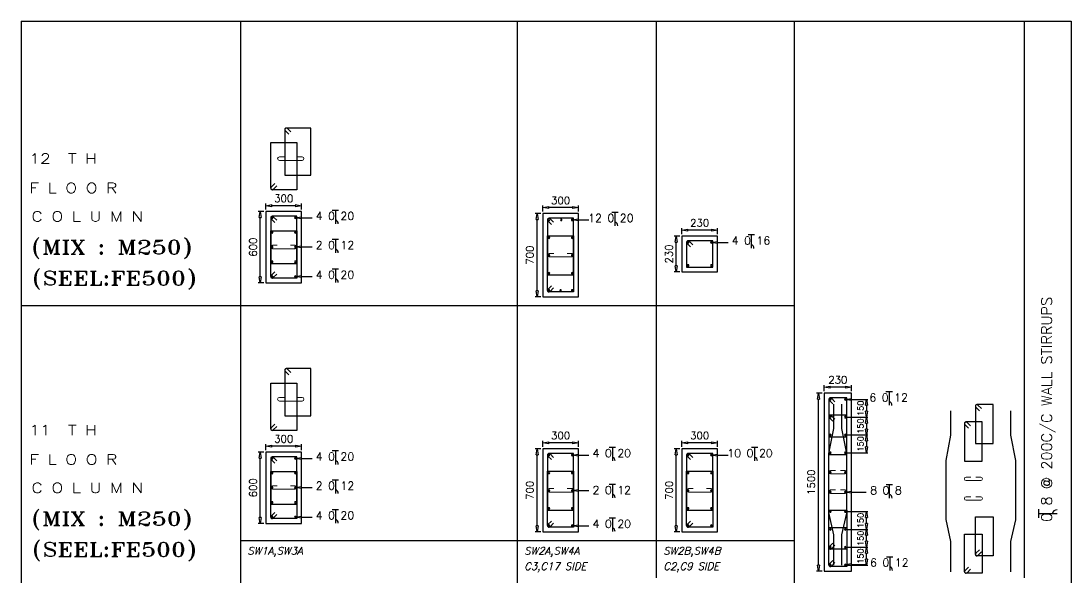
# Model space of a CAD drawing. Header units: millimetres. Extents: x 331487 to 517269, y 198509 to 399936.
# Drawn here: x 380148 to 397853, y 255444 to 264824 of the extents above; entities that cross this region are included whole.
import ezdxf

# ---------------------------------------------------------------- set-up
doc = ezdxf.new("R2010")
doc.units = ezdxf.units.MM
doc.header["$MEASUREMENT"] = 0
doc.layers.add('BEAM', color=1, linetype='Continuous', lineweight=5)
for name, color, linetype in [('COLUMN', 6, 'Continuous'), ('FOOTING', 5, 'Continuous'), ('FOOTING-SCH', 3, 'Continuous')]:
    doc.layers.add(name, color=color, linetype=linetype)
doc.styles.add('ITALICC', font='italicc', dxfattribs={"height": 0.3})
doc.styles.add('RO', font='romans.shx', dxfattribs={"height": 125})
doc.styles.add('ROMANS', font='romans.shx')
doc.styles.add('ROMANT', font='ROMANT.shx')

# ---------------------------------------------------------------- blocks, each defined once
blk = doc.blocks.new('_ClosedBlank')
at = {"color": 0, "linetype": 'ByBlock', "lineweight": -2}
for p, q in [((-1, 0.17), (0, 0)), ((-1, 0.17), (-1, -0.17)), ((0, 0), (-1, -0.17))]:
    blk.add_line(p, q, dxfattribs=at)

msp = doc.modelspace()

# ---------------------------------------------------------------- linework, layer by layer
at = {"color": 8, "linetype": 'Continuous'}
for p, q in [((380148, 264824), (397853, 264824)), ((380148, 260035), (388516, 260035)), ((388516, 260035), (393184, 260035)), ((383848, 256074), (393184, 256074))]:
    msp.add_line(p, q, dxfattribs=at)
at = {"color": 1, "linetype": 'Continuous'}
for p, q in [((385397, 261640), (385504, 261640)), ((385450, 261640), (385450, 261410)), ((390109, 261606), (390217, 261606)), ((390163, 261606), (390163, 261376)), ((385397, 261150), (385504, 261150)), ((385450, 261150), (385450, 260920)), ((392408, 261226), (392515, 261226)), ((392461, 261226), (392461, 260996)), ((385397, 260650), (385504, 260650)), ((385450, 260650), (385450, 260420)), ((394733, 258582), (394841, 258582)), ((394787, 258582), (394787, 258352)), ((390065, 257645), (390172, 257645)), ((390119, 257645), (390119, 257415)), ((392464, 257645), (392572, 257645)), ((392518, 257645), (392518, 257415)), ((385397, 257588), (385504, 257588)), ((385450, 257588), (385450, 257357)), ((385397, 257098), (385504, 257098)), ((385450, 257098), (385450, 256867)), ((390065, 257023), (390172, 257023)), ((390119, 257023), (390119, 256793)), ((394736, 257019), (394843, 257019)), ((394789, 257019), (394789, 256788)), ((385397, 256598), (385504, 256598)), ((385450, 256598), (385450, 256367)), ((397313, 256459), (397313, 256600)), ((390065, 256455), (390172, 256455)), ((390119, 256455), (390119, 256225)), ((397313, 256529), (397618, 256529)), ((394742, 255802), (394849, 255802)), ((394796, 255802), (394796, 255572))]:
    msp.add_line(p, q, dxfattribs=at)
for centre, radius, start, end in [((385435, 261414), 61.2, 355.5803, 75.6804), ((390148, 261380), 61.2, 355.5803, 75.6804), ((385435, 260924), 61.2, 355.5803, 75.6804), ((392446, 261000), 61.2, 355.5803, 75.6804), ((385435, 260424), 61.2, 355.5803, 75.6804), ((394772, 258356), 61.2, 355.5803, 75.6804), ((390104, 257419), 61.2, 355.5803, 75.6804), ((392503, 257419), 61.2, 355.5803, 75.6804), ((385435, 257362), 61.2, 355.5803, 75.6804), ((385435, 256872), 61.2, 355.5803, 75.6804), ((390104, 256797), 61.2, 355.5803, 75.6804), ((394774, 256793), 61.2, 355.5803, 75.6804), ((397612, 256509), 80.7, 85.5803, 165.6804), ((385435, 256372), 61.2, 355.5803, 75.6804), ((390104, 256229), 61.2, 355.5803, 75.6804), ((394780, 255576), 61.2, 355.5803, 75.6804)]:
    msp.add_arc(centre, radius, start, end, dxfattribs=at)
at = {"layer": 'BEAM', "ltscale": 0.05}
for p, q in [((384504, 262536), (384584, 262536)), ((384504, 262476), (384888, 262476)), ((384888, 262536), (384808, 262536)), ((384387, 261049), (384467, 261049)), ((384387, 260989), (384770, 260989)), ((384770, 261049), (384690, 261049)), ((389055, 260910), (389135, 260910)), ((389055, 260850), (389439, 260850)), ((389439, 260910), (389359, 260910)), ((384504, 258484), (384584, 258484)), ((384504, 258424), (384888, 258424)), ((384888, 258484), (384808, 258484)), ((393800, 257256), (393880, 257256)), ((394044, 257256), (393964, 257256)), ((393800, 257196), (394044, 257196)), ((396086, 257143), (396166, 257143)), ((396086, 257083), (396330, 257083)), ((396330, 257143), (396250, 257143)), ((384387, 256997), (384467, 256997)), ((384387, 256937), (384770, 256937)), ((384770, 256997), (384690, 256997)), ((389055, 256949), (389135, 256949)), ((389439, 256949), (389359, 256949)), ((391401, 256949), (391481, 256949)), ((391785, 256949), (391705, 256949)), ((393800, 256926), (393880, 256926)), ((394044, 256926), (393964, 256926)), ((389055, 256889), (389439, 256889)), ((391401, 256889), (391785, 256889)), ((393800, 256866), (394044, 256866)), ((396086, 256813), (396166, 256813)), ((396086, 256753), (396330, 256753)), ((396330, 256813), (396250, 256813))]:
    msp.add_line(p, q, dxfattribs=at)
for centre, start, end in [((384504, 262506), 90, 270), ((384888, 262506), 270, 90), ((384387, 261019), 90, 270), ((384770, 261019), 270, 90), ((389055, 260880), 90, 270), ((389439, 260880), 270, 90), ((384504, 258454), 90, 270), ((384888, 258454), 270, 90), ((393800, 257226), 90, 270), ((394044, 257226), 270, 90), ((396086, 257113), 90, 270), ((396330, 257113), 270, 90), ((384387, 256967), 90, 270), ((384770, 256967), 270, 90), ((389055, 256919), 90, 270), ((389439, 256919), 270, 90), ((391401, 256919), 90, 270), ((391785, 256919), 270, 90), ((393800, 256896), 90, 270), ((394044, 256896), 270, 90), ((396086, 256783), 90, 270), ((396330, 256783), 270, 90)]:
    msp.add_arc(centre, 30, start, end, dxfattribs=at)
at = {"layer": 'COLUMN', "color": 3}
for p, q in [((384596, 262997), (384596, 262227)), ((384603, 262979), (384663, 262919)), ((385036, 263022), (384621, 263022)), ((384698, 262955), (384639, 263015)), ((385036, 262227), (385036, 263022)), ((384358, 262007), (384358, 262777)), ((384358, 262777), (384798, 262777)), ((384798, 262777), (384798, 261982)), ((384596, 262227), (385036, 262227)), ((384365, 262025), (384425, 262085)), ((384460, 262049), (384400, 261989)), ((384798, 261982), (384383, 261982)), ((384358, 261510), (384358, 260740)), ((384798, 261535), (384383, 261535)), ((384460, 261468), (384400, 261528)), ((384798, 260740), (384798, 261535)), ((384365, 261492), (384425, 261432)), ((389026, 261476), (389026, 260549)), ((389033, 261459), (389093, 261399)), ((389466, 261501), (389051, 261501)), ((389128, 261434), (389069, 261494)), ((389466, 260549), (389466, 261501)), ((384358, 260520), (384358, 261290)), ((384358, 261290), (384798, 261290)), ((384798, 261290), (384798, 260495)), ((389026, 260286), (389026, 261204)), ((389026, 261204), (389466, 261204)), ((389466, 261204), (389466, 260261)), ((391372, 261096), (391372, 260681)), ((391379, 261079), (391439, 261019)), ((391812, 261121), (391397, 261121)), ((391474, 261054), (391414, 261114)), ((391812, 260681), (391812, 261121)), ((384358, 260740), (384798, 260740)), ((391372, 260681), (391812, 260681)), ((384365, 260538), (384425, 260598)), ((384798, 260495), (384383, 260495)), ((384460, 260562), (384400, 260502)), ((389026, 260549), (389466, 260549)), ((389033, 260304), (389093, 260364)), ((389128, 260328), (389069, 260269)), ((389466, 260261), (389051, 260261)), ((384596, 258945), (384596, 258175)), ((384603, 258927), (384663, 258867)), ((385036, 258970), (384621, 258970)), ((384698, 258903), (384639, 258963)), ((385036, 258175), (385036, 258970)), ((384358, 257955), (384358, 258725)), ((384358, 258725), (384798, 258725)), ((384798, 258725), (384798, 257930)), ((393771, 258452), (393771, 257822)), ((393778, 258434), (393838, 258374)), ((394071, 258477), (393796, 258477)), ((393873, 258410), (393813, 258470)), ((393852, 257964), (393852, 258371)), ((393990, 257964), (393990, 258371)), ((394071, 257822), (394071, 258477)), ((396240, 258339), (396240, 257709)), ((396248, 258321), (396308, 258261)), ((396540, 258364), (396265, 258364)), ((396343, 258297), (396283, 258356)), ((396540, 257709), (396540, 258364)), ((384596, 258175), (385036, 258175)), ((393771, 258160), (393771, 257526)), ((393778, 258142), (393838, 258082)), ((394071, 258185), (393796, 258185)), ((393873, 258118), (393813, 258177)), ((394071, 257526), (394071, 258185)), ((395829, 257851), (395829, 258258)), ((396840, 257851), (396840, 258258)), ((384365, 257973), (384425, 258033)), ((384460, 257997), (384400, 257937)), ((393771, 257538), (393852, 257964)), ((394071, 257538), (393990, 257964)), ((396057, 258046), (396057, 257412)), ((396064, 258029), (396124, 257969)), ((396357, 258071), (396082, 258071)), ((396159, 258004), (396100, 258064)), ((396357, 257412), (396357, 258071)), ((384798, 257930), (384383, 257930)), ((393771, 257822), (394071, 257822)), ((395748, 257425), (395829, 257851)), ((396921, 257425), (396840, 257851)), ((396240, 257709), (396540, 257709)), ((384358, 257458), (384358, 256688)), ((384365, 257440), (384425, 257380)), ((384798, 257483), (384383, 257483)), ((384460, 257416), (384400, 257476)), ((384798, 256688), (384798, 257483)), ((389026, 257515), (389026, 256588)), ((389033, 257497), (389093, 257437)), ((389466, 257540), (389051, 257540)), ((389128, 257473), (389069, 257533)), ((389466, 256588), (389466, 257540)), ((391372, 257515), (391372, 256588)), ((391379, 257497), (391439, 257437)), ((391812, 257540), (391397, 257540)), ((391474, 257473), (391415, 257533)), ((391812, 256588), (391812, 257540)), ((393771, 256544), (393771, 257538)), ((393771, 257526), (394071, 257526)), ((394071, 256538), (394071, 257538)), ((395748, 256431), (395748, 257425)), ((396057, 257412), (396357, 257412)), ((396921, 256425), (396921, 257425)), ((384358, 256468), (384358, 257238)), ((384358, 257238), (384798, 257238)), ((384798, 257238), (384798, 256443)), ((389026, 256325), (389026, 257243)), ((389026, 257243), (389466, 257243)), ((389466, 257243), (389466, 256300)), ((391372, 256325), (391372, 257243)), ((391372, 257243), (391812, 257243)), ((391812, 257243), (391812, 256300)), ((384358, 256688), (384798, 256688)), ((384365, 256486), (384425, 256546)), ((389026, 256588), (389466, 256588)), ((391372, 256588), (391812, 256588)), ((393771, 255955), (393771, 256588)), ((393771, 256588), (394071, 256588)), ((394071, 256588), (394071, 255930)), ((384798, 256443), (384383, 256443)), ((384460, 256510), (384400, 256450)), ((389033, 256343), (389093, 256403)), ((391379, 256343), (391439, 256403)), ((393852, 256170), (393771, 256544)), ((393990, 256170), (394071, 256538)), ((395829, 256057), (395748, 256431)), ((396240, 255841), (396240, 256474)), ((396240, 256474), (396540, 256474)), ((396540, 256474), (396540, 255816)), ((396840, 256057), (396921, 256425)), ((389466, 256300), (389051, 256300)), ((389128, 256367), (389069, 256307)), ((391812, 256300), (391397, 256300)), ((391474, 256367), (391415, 256307)), ((393771, 255662), (393771, 256294)), ((393771, 256294), (394071, 256294)), ((394071, 256294), (394071, 255637)), ((393778, 255972), (393838, 256032)), ((393852, 255661), (393852, 256170)), ((393990, 255661), (393990, 256170)), ((395829, 255548), (395829, 256057)), ((396057, 255549), (396057, 256181)), ((396057, 256181), (396357, 256181)), ((396357, 256181), (396357, 255524)), ((396840, 255548), (396840, 256057)), ((394071, 255930), (393796, 255930)), ((393873, 255997), (393813, 255937)), ((396248, 255859), (396308, 255919)), ((396343, 255883), (396283, 255824)), ((393778, 255680), (393838, 255740)), ((393873, 255704), (393813, 255644)), ((396540, 255816), (396265, 255816)), ((394071, 255637), (393796, 255637)), ((396064, 255566), (396124, 255626)), ((396357, 255524), (396082, 255524)), ((396159, 255591), (396100, 255531))]:
    msp.add_line(p, q, dxfattribs=at)
at = {"layer": 'COLUMN'}
for p, q in [((384878, 261615), (384278, 261615)), ((384278, 261615), (384278, 260415)), ((384878, 260415), (384878, 261615)), ((389546, 261581), (388946, 261581)), ((388946, 261581), (388946, 260181)), ((389546, 260181), (389546, 261581)), ((391892, 261201), (391292, 261201)), ((391292, 261201), (391292, 260601)), ((391892, 260601), (391892, 261201)), ((391292, 260601), (391892, 260601)), ((384278, 260415), (384878, 260415)), ((388946, 260181), (389546, 260181)), ((394151, 258557), (393691, 258557)), ((393691, 258557), (393691, 255557)), ((394151, 255557), (394151, 258557)), ((389546, 257620), (388946, 257620)), ((388946, 257620), (388946, 256220)), ((389546, 256220), (389546, 257620)), ((391892, 257620), (391292, 257620)), ((391292, 257620), (391292, 256220)), ((391892, 256220), (391892, 257620)), ((384878, 257563), (384278, 257563)), ((384278, 257563), (384278, 256363)), ((384878, 256363), (384878, 257563)), ((384278, 256363), (384878, 256363)), ((388946, 256220), (389546, 256220)), ((391292, 256220), (391892, 256220)), ((393691, 255557), (394151, 255557))]:
    msp.add_line(p, q, dxfattribs=at)
at = {"layer": 'COLUMN', "color": 4}
for points in [[(384878, 261509), (385057, 261509)], [(389547, 261475), (389725, 261475)], [(384878, 261019), (385057, 261019)], [(391892, 261095), (392071, 261095)], [(384878, 260519), (385057, 260519)], [(394151, 258451), (394396, 258451)], [(384878, 257457), (385057, 257457)], [(389547, 257514), (389725, 257514)], [(391893, 257514), (392071, 257514)], [(384878, 256967), (385057, 256967)], [(389547, 256915), (389725, 256915)], [(394151, 256888), (394396, 256888)], [(384878, 256467), (385057, 256467)], [(389547, 256324), (389725, 256324)], [(394151, 255671), (394406, 255671)]]:
    msp.add_lwpolyline(points, dxfattribs=at)
at = {"layer": 'COLUMN', "color": 3}
for centre, start, end in [((384621, 262997), 45, 180), ((384621, 262997), 90, 225), ((384383, 262007), 135, 270), ((384383, 262007), 180, 315), ((384383, 261510), 45, 180), ((384383, 261510), 90, 225), ((389051, 261476), 45, 180), ((389051, 261476), 90, 225), ((391397, 261096), 45, 180), ((391397, 261096), 90, 225), ((384383, 260520), 135, 270), ((384383, 260520), 180, 315), ((389051, 260286), 135, 270), ((389051, 260286), 180, 315), ((384621, 258945), 45, 180), ((384621, 258945), 90, 225), ((393796, 258452), 45, 180), ((393796, 258452), 90, 225), ((396265, 258339), 45, 180), ((396265, 258339), 90, 225), ((393796, 258160), 45, 180), ((393796, 258160), 90, 225), ((384383, 257955), 135, 270), ((396082, 258046), 45, 180), ((396082, 258046), 90, 225), ((384383, 257955), 180, 315), ((384383, 257458), 45, 180), ((384383, 257458), 90, 225), ((389051, 257515), 45, 180), ((389051, 257515), 90, 225), ((391397, 257515), 45, 180), ((391397, 257515), 90, 225), ((384383, 256468), 135, 270), ((384383, 256468), 180, 315), ((389051, 256325), 135, 270), ((389051, 256325), 180, 315), ((391397, 256325), 135, 270), ((391397, 256325), 180, 315), ((393796, 255955), 135, 270), ((393796, 255955), 180, 315), ((396265, 255841), 135, 270), ((396265, 255841), 180, 315), ((393796, 255662), 135, 270), ((393796, 255662), 180, 315), ((396082, 255549), 135, 270), ((396082, 255549), 180, 315)]:
    msp.add_arc(centre, 25, start, end, dxfattribs=at)
at = {"layer": 'COLUMN', "color": 7}
for centre, start, end in [((384383, 261510), 0, 180), ((384383, 261510), 180, 0), ((384773, 261510), 0, 180), ((384773, 261510), 180, 0), ((389051, 261476), 0, 180), ((389051, 261476), 180, 0), ((389257, 261476), 0, 180), ((389257, 261476), 180, 0), ((389441, 261476), 0, 180), ((389441, 261476), 180, 0), ((384383, 261263), 0, 180), ((384383, 261263), 180, 0), ((384773, 261263), 0, 180), ((384773, 261263), 180, 0), ((389051, 261176), 0, 180), ((389051, 261176), 180, 0), ((389441, 261176), 0, 180), ((389441, 261176), 180, 0), ((384383, 261015), 0, 180), ((384383, 261015), 180, 0), ((384773, 261015), 0, 180), ((384773, 261015), 180, 0), ((391397, 261096), 0, 180), ((391397, 261096), 180, 0), ((391787, 261096), 0, 180), ((391787, 261096), 180, 0), ((389051, 260876), 0, 180), ((389051, 260876), 180, 0), ((389441, 260876), 0, 180), ((389441, 260876), 180, 0), ((384383, 260768), 0, 180), ((384383, 260768), 180, 0), ((384773, 260768), 0, 180), ((384773, 260768), 180, 0), ((391397, 260706), 0, 180), ((391397, 260706), 180, 0), ((391787, 260706), 0, 180), ((391787, 260706), 180, 0), ((384383, 260520), 0, 180), ((384383, 260520), 180, 0), ((384773, 260520), 0, 180), ((384773, 260520), 180, 0), ((389051, 260576), 0, 180), ((389051, 260576), 180, 0), ((389441, 260576), 0, 180), ((389441, 260576), 180, 0), ((389051, 260286), 0, 180), ((389051, 260286), 180, 0), ((389246, 260286), 0, 180), ((389246, 260286), 180, 0), ((389441, 260286), 0, 180), ((389441, 260286), 180, 0), ((393796, 258452), 0, 180), ((393796, 258452), 180, 0), ((394046, 258452), 0, 180), ((394046, 258452), 180, 0), ((393796, 258152), 0, 180), ((393796, 258152), 180, 0), ((394046, 258152), 0, 180), ((394046, 258152), 180, 0), ((393796, 257852), 0, 180), ((393796, 257852), 180, 0), ((394046, 257852), 0, 180), ((394046, 257852), 180, 0), ((384383, 257458), 0, 180), ((384383, 257458), 180, 0), ((384773, 257458), 0, 180), ((384773, 257458), 180, 0), ((389051, 257515), 0, 180), ((389051, 257515), 180, 0), ((389441, 257515), 0, 180), ((389441, 257515), 180, 0), ((391397, 257515), 0, 180), ((391397, 257515), 180, 0), ((391787, 257515), 0, 180), ((391787, 257515), 180, 0), ((393796, 257552), 0, 180), ((393796, 257552), 180, 0), ((394046, 257552), 0, 180), ((394046, 257552), 180, 0), ((384383, 257210), 0, 180), ((384383, 257210), 180, 0), ((384773, 257210), 0, 180), ((384773, 257210), 180, 0), ((389051, 257215), 0, 180), ((389051, 257215), 180, 0), ((389441, 257215), 0, 180), ((389441, 257215), 180, 0), ((391397, 257215), 0, 180), ((391397, 257215), 180, 0), ((391787, 257215), 0, 180), ((391787, 257215), 180, 0), ((393796, 257222), 0, 180), ((393796, 257222), 180, 0), ((394046, 257222), 0, 180), ((394046, 257222), 180, 0), ((384383, 256963), 0, 180), ((384383, 256963), 180, 0), ((384773, 256963), 0, 180), ((384773, 256963), 180, 0), ((389051, 256915), 0, 180), ((389051, 256915), 180, 0), ((389441, 256915), 0, 180), ((389441, 256915), 180, 0), ((391397, 256915), 0, 180), ((391397, 256915), 180, 0), ((391787, 256915), 0, 180), ((391787, 256915), 180, 0), ((393796, 256892), 0, 180), ((394046, 256892), 0, 180), ((384383, 256715), 0, 180), ((384773, 256715), 0, 180), ((393796, 256892), 180, 0), ((394046, 256892), 180, 0), ((384383, 256715), 180, 0), ((384773, 256715), 180, 0), ((389051, 256615), 0, 180), ((389051, 256615), 180, 0), ((389441, 256615), 0, 180), ((389441, 256615), 180, 0), ((391397, 256615), 0, 180), ((391397, 256615), 180, 0), ((391787, 256615), 0, 180), ((391787, 256615), 180, 0), ((393796, 256562), 0, 180), ((393796, 256562), 180, 0), ((394046, 256562), 0, 180), ((394046, 256562), 180, 0), ((384383, 256468), 0, 180), ((384383, 256468), 180, 0), ((384773, 256468), 0, 180), ((384773, 256468), 180, 0), ((389051, 256325), 0, 180), ((389051, 256325), 180, 0), ((389441, 256325), 0, 180), ((389441, 256325), 180, 0), ((391397, 256325), 0, 180), ((391397, 256325), 180, 0), ((391787, 256325), 0, 180), ((391787, 256325), 180, 0), ((393796, 256262), 0, 180), ((393796, 256262), 180, 0), ((394046, 256262), 0, 180), ((394046, 256262), 180, 0), ((393796, 255962), 0, 180), ((393796, 255962), 180, 0), ((394046, 255962), 0, 180), ((394046, 255962), 180, 0), ((393796, 255662), 0, 180), ((393796, 255662), 180, 0), ((394046, 255662), 0, 180), ((394046, 255662), 180, 0)]:
    msp.add_arc(centre, 12.6, start, end, dxfattribs=at)
at = {"layer": 'FOOTING', "color": 4}
for p, q in [((384278, 261650), (384278, 261749)), ((384778, 261714), (384378, 261714)), ((384878, 261650), (384878, 261749)), ((388946, 261616), (388946, 261716)), ((389446, 261681), (389046, 261681)), ((389546, 261616), (389546, 261716)), ((384243, 261615), (384148, 261615)), ((384183, 260515), (384183, 261515)), ((388911, 261581), (388816, 261581)), ((388851, 260281), (388851, 261481)), ((391292, 261236), (391292, 261336)), ((391892, 261236), (391892, 261336)), ((391257, 261201), (391162, 261201)), ((391792, 261301), (391392, 261301)), ((391197, 260701), (391197, 261101)), ((391257, 260601), (391162, 260601)), ((384243, 260415), (384148, 260415)), ((388911, 260181), (388816, 260181)), ((393691, 258592), (393691, 258691)), ((394151, 258592), (394151, 258691)), ((393656, 258557), (393561, 258557)), ((394051, 258656), (393791, 258656)), ((393596, 255657), (393596, 258457)), ((394071, 258452), (394429, 258452)), ((394404, 258352), (394404, 258252)), ((394071, 258152), (394429, 258152)), ((394071, 258152), (394429, 258152)), ((394404, 258052), (394404, 257952)), ((394071, 257852), (394429, 257852)), ((394071, 257852), (394429, 257852)), ((384278, 257598), (384278, 257697)), ((384778, 257662), (384378, 257662)), ((384878, 257598), (384878, 257697)), ((388911, 257620), (388816, 257620)), ((388946, 257655), (388946, 257754)), ((389446, 257719), (389046, 257719)), ((389546, 257655), (389546, 257754)), ((391257, 257620), (391162, 257620)), ((391292, 257655), (391292, 257754)), ((391792, 257719), (391392, 257719)), ((391892, 257655), (391892, 257754)), ((394404, 257752), (394404, 257652)), ((384243, 257563), (384148, 257563)), ((384183, 256463), (384183, 257463)), ((388851, 256320), (388851, 257520)), ((391197, 256320), (391197, 257520)), ((394071, 257552), (394429, 257552)), ((394071, 256562), (394429, 256562)), ((394404, 256362), (394404, 256462)), ((384243, 256363), (384148, 256363)), ((388911, 256220), (388816, 256220)), ((391257, 256220), (391162, 256220)), ((394071, 256262), (394429, 256262)), ((394071, 256262), (394429, 256262)), ((394404, 256062), (394404, 256162)), ((394071, 255962), (394429, 255962)), ((394071, 255962), (394429, 255962)), ((394404, 255762), (394404, 255862)), ((394071, 255662), (394429, 255662)), ((393656, 255557), (393561, 255557))]:
    msp.add_line(p, q, dxfattribs=at)
at = {"layer": 'FOOTING-SCH', "color": 8, "linetype": 'Continuous'}
for p, q in [((380148, 264824), (380148, 202508)), ((383848, 264824), (383848, 202508)), ((388516, 264824), (388516, 202508)), ((390862, 255444), (390862, 264824)), ((393184, 264824), (393184, 202508)), ((397071, 255444), (397071, 264824)), ((397853, 264824), (397853, 202508))]:
    msp.add_line(p, q, dxfattribs=at)

# ---------------------------------------------------------------- block references
at = {"layer": 'COLUMN', "color": 4, "xscale": 100, "yscale": 100, "zscale": 100, "rotation": 180}
for p in [(384778, 261509), (389447, 261475), (384778, 261019), (391792, 261095), (384778, 260519), (394051, 258451), (384778, 257457), (389447, 257514), (391793, 257514), (384778, 256967), (389447, 256915), (394051, 256888), (384778, 256467), (389447, 256324), (394051, 255671)]:
    msp.add_blockref('_ClosedBlank', p, dxfattribs=at)
at = {"layer": 'FOOTING', "color": 4, "xscale": 100, "yscale": 100, "zscale": 100}
for p, rotation in [((384278, 261714), 180), ((388946, 261681), 180), ((384183, 261615), 90), ((388851, 261581), 90), ((391197, 261201), 90), ((391292, 261301), 180), ((391197, 260601), 270), ((384183, 260415), 270), ((388851, 260181), 270), ((393691, 258656), 180), ((393596, 258557), 90), ((394404, 258452), 90), ((394404, 258152), 270), ((394404, 258152), 90), ((394404, 257852), 270), ((394404, 257852), 90), ((384278, 257662), 180), ((388851, 257620), 90), ((388946, 257719), 180), ((391197, 257620), 90), ((391292, 257719), 180), ((394404, 257552), 270), ((384183, 257563), 90), ((394404, 256562), 90), ((384183, 256363), 270), ((388851, 256220), 270), ((391197, 256220), 270), ((394404, 256262), 270), ((394404, 256262), 90), ((394404, 255962), 270), ((394404, 255962), 90), ((394404, 255662), 270), ((393596, 255557), 270)]:
    msp.add_blockref('_ClosedBlank', p, dxfattribs=dict(at, rotation=rotation))
for p in [(384878, 261714), (389546, 261681), (391892, 261301), (394151, 258656), (384878, 257662), (389546, 257719), (391892, 257719)]:
    msp.add_blockref('_ClosedBlank', p, dxfattribs=at)

# ---------------------------------------------------------------- texts
at = {"color": 3, "linetype": 'Continuous', "style": 'ROMANT', "width": 1.25}
for s, p in [('12  T H', (380287, 262422)), ('F L O O R', (380287, 261927)), ('C O L U M N', (380325, 261448)), ('11  T H', (380287, 257850)), ('F L O O R', (380287, 257355)), ('C O L U M N', (380325, 256876))]:
    msp.add_text(s, height=169.2, dxfattribs=at).set_placement(p)
at = {"color": 230, "linetype": 'Continuous', "style": 'ROMANT', "width": 1.25}
for s, p in [('(MIX : M250)', (380325, 260897)), ('(SEEL:FE500)', (380335, 260378)), ('(MIX : M250)', (380325, 256325)), ('(SEEL:FE500)', (380335, 255806))]:
    msp.add_text(s, height=235, dxfattribs=at).set_placement(p)
at = {"color": 6, "linetype": 'Continuous', "style": 'ITALICC'}
for s, p in [('SW1A,SW3A', (383965, 255839)), ('SW2A,SW4A', (388633, 255839)), ('SW2B,SW4B', (390979, 255839)), ('C3,C17 SIDE', (388633, 255578)), ('C2,C9 SIDE', (390979, 255578))]:
    msp.add_text(s, height=125, dxfattribs=at).set_placement(p)
at = {"layer": 'COLUMN', "color": 1, "style": 'ROMANS'}
for s, p in [('4 0 20', (385118, 261473)), ('12 0 20', (389712, 261439)), ('4 0 16', (392132, 261059)), ('2 0 12', (385118, 260983)), ('4 0 20', (385118, 260483)), ('6 0 12', (394454, 258415)), ('4 0 20', (389786, 257478)), ('10 0 20', (392059, 257478)), ('4 0 20', (385118, 257421)), ('2 0 12', (385118, 256931)), ('2 0 12', (389786, 256856)), ('8 0 8', (394467, 256852)), ('4 0 20', (385118, 256431)), ('4 0 20', (389786, 256288)), ('6 0 12', (394465, 255635))]:
    msp.add_text(s, height=135, dxfattribs=at).set_placement(p)
msp.add_text(' 0 8 @ 200C/C WALL STIRRUPS', height=178.2, rotation=90, dxfattribs=at).set_placement((397532, 256267))
at = {"layer": 'FOOTING', "color": 3, "char_height": 125, "attachment_point": 5, "style": 'RO'}
for s, insert in [('300', (384578, 261837)), ('300', (389246, 261803)), ('230', (391592, 261423)), ('230', (393921, 258779)), ('300', (384578, 257785)), ('300', (389246, 257842)), ('300', (391592, 257842))]:
    msp.add_mtext(s, dxfattribs=dict(at, insert=insert))
at = {"layer": 'FOOTING', "color": 3, "attachment_point": 5, "rotation": 90}
for s, insert, char_height, style in [('600', (384060, 261015), 125, 'RO'), ('700', (388728, 260881), 125, 'RO'), ('230', (391074, 260901), 125, 'RO'), ('150', (394304, 258302), 100, 'ROMANS'), ('150', (394304, 258002), 100, 'ROMANS'), ('150', (394304, 257702), 100, 'ROMANS'), ('1500', (393473, 257057), 125, 'RO'), ('600', (384060, 256963), 125, 'RO'), ('700', (388728, 256920), 125, 'RO'), ('700', (391075, 256920), 125, 'RO'), ('150', (394304, 256412), 100, 'ROMANS'), ('150', (394304, 256112), 100, 'ROMANS'), ('150', (394304, 255812), 100, 'ROMANS')]:
    msp.add_mtext(s, dxfattribs=dict(at, insert=insert, char_height=char_height, style=style))

doc.saveas('drawing.dxf')
